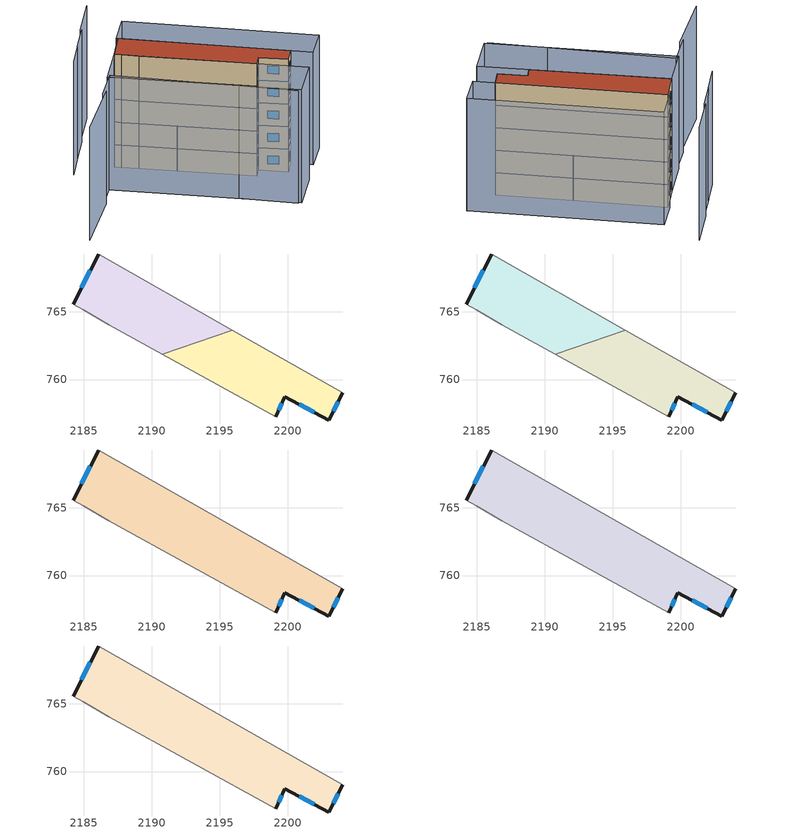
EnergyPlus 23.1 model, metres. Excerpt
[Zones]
a59ca468382bb8e0_F0_dwelling_0
 floor ground (EU_floor_Construction): 2195.94,763.64 2190.77,761.88 2186.81,764.05 2184.93,765.14 2184.2,765.56 2186.07,769.25 z0
 wall outside (EU_wall_Construction): 2186.07,769.25 2184.2,765.56 z0:3
 wall adiabatic (EU_wall_Construction): 2184.2,765.56 2184.93,765.14 2186.81,764.05 2190.77,761.88 / 2195.94,763.64 2186.07,769.25 z0:3
 wall to a59ca468382bb8e0_F0_dwelling_1 (EU_wall_Construction): 2190.77,761.88 2195.94,763.64 z0:3
 window (EU_Window_Construction): 2185.46,768.05 2184.81,766.76 z0.98:2.02
a59ca468382bb8e0_F0_dwelling_1
 floor ground (EU_floor_Construction): 2204.07,759.02 2203.02,757.02 2199.8,758.72 2199.14,757.27 2190.77,761.88 2195.94,763.64 z0
 wall outside (EU_wall_Construction): 2199.14,757.27 2199.8,758.72 2203.02,757.02 2204.07,759.02 z0:3
 wall adiabatic (EU_wall_Construction): 2204.07,759.02 2195.94,763.64 / 2190.77,761.88 2199.14,757.27 z0:3
 window (EU_Window_Construction): 2203.36,757.67 2203.73,758.37 / 2200.85,758.17 2201.98,757.57 / 2199.36,757.74 2199.59,758.25 z0.98:2.02
a59ca468382bb8e0_F1_dwelling_0
 floor to a59ca468382bb8e0_F0_dwelling_0 (EU_floor_Construction): 2195.94,763.64 2190.77,761.88 2186.81,764.05 2184.93,765.14 2184.2,765.56 2186.07,769.25 z3
 wall outside (EU_wall_Construction): 2186.07,769.25 2184.2,765.56 z3:6
 wall adiabatic (EU_wall_Construction): 2184.2,765.56 2184.93,765.14 2186.81,764.05 2190.77,761.88 / 2195.94,763.64 2186.07,769.25 z3:6
 wall to a59ca468382bb8e0_F1_dwelling_1 (EU_wall_Construction): 2190.77,761.88 2195.94,763.64 z3:6
 window (EU_Window_Construction): 2185.46,768.05 2184.81,766.76 z3.98:5.02
a59ca468382bb8e0_F1_dwelling_1
 floor to a59ca468382bb8e0_F0_dwelling_1 (EU_floor_Construction): 2204.07,759.02 2203.02,757.02 2199.8,758.72 2199.14,757.27 2190.77,761.88 2195.94,763.64 z3
 wall outside (EU_wall_Construction): 2199.14,757.27 2199.8,758.72 2203.02,757.02 2204.07,759.02 z3:6
 wall adiabatic (EU_wall_Construction): 2204.07,759.02 2195.94,763.64 / 2190.77,761.88 2199.14,757.27 z3:6
 window (EU_Window_Construction): 2203.36,757.67 2203.73,758.37 / 2200.85,758.17 2201.98,757.57 / 2199.36,757.74 2199.59,758.25 z3.98:5.02
a59ca468382bb8e0_F2_dwelling_0
 floor to a59ca468382bb8e0_F1_dwelling_0 (EU_floor_Construction): 2195.94,763.64 2190.77,761.88 2186.81,764.05 2184.93,765.14 2184.2,765.56 2186.07,769.25 z6
 floor to a59ca468382bb8e0_F1_dwelling_1 (EU_floor_Construction): 2204.07,759.02 2203.02,757.02 2199.8,758.72 2199.14,757.27 2190.77,761.88 2195.94,763.64 z6
 wall outside (EU_wall_Construction): 2186.07,769.25 2184.2,765.56 / 2199.14,757.27 2199.8,758.72 2203.02,757.02 2204.07,759.02 z6:9
 wall adiabatic (EU_wall_Construction): 2184.2,765.56 2184.93,765.14 2186.81,764.05 2199.14,757.27 / 2204.07,759.02 2186.07,769.25 z6:9
 window (EU_Window_Construction): 2185.46,768.05 2184.81,766.76 / 2203.36,757.67 2203.73,758.37 / 2200.85,758.17 2201.98,757.57 / 2199.36,757.74 2199.59,758.25 z6.98:8.02
a59ca468382bb8e0_F3_dwelling_0
 floor to a59ca468382bb8e0_F2_dwelling_0 (EU_floor_Construction): 2204.07,759.02 2203.02,757.02 2199.8,758.72 2199.14,757.27 2186.81,764.05 2184.93,765.14 2184.2,765.56 2186.07,769.25 z9
 wall outside (EU_wall_Construction): 2186.07,769.25 2184.2,765.56 / 2199.14,757.27 2199.8,758.72 2203.02,757.02 2204.07,759.02 z9:12
 wall adiabatic (EU_wall_Construction): 2184.2,765.56 2184.93,765.14 2186.81,764.05 2199.14,757.27 / 2204.07,759.02 2186.07,769.25 z9:12
 window (EU_Window_Construction): 2185.46,768.05 2184.81,766.76 / 2203.36,757.67 2203.73,758.37 / 2200.85,758.17 2201.98,757.57 / 2199.36,757.74 2199.59,758.25 z9.98:11.02
a59ca468382bb8e0_F4_dwelling_0
 floor to a59ca468382bb8e0_F3_dwelling_0 (EU_floor_Construction): 2204.07,759.02 2203.02,757.02 2199.8,758.72 2199.14,757.27 2186.81,764.05 2184.93,765.14 2184.2,765.56 2186.07,769.25 z12
 wall outside (EU_wall_Construction): 2186.07,769.25 2184.2,765.56 / 2199.14,757.27 2199.8,758.72 2203.02,757.02 2204.07,759.02 z12:15
 wall adiabatic (EU_wall_Construction): 2184.2,765.56 2184.93,765.14 2186.81,764.05 2199.14,757.27 / 2204.07,759.02 2186.07,769.25 z12:15
 window (EU_Window_Construction): 2185.46,768.05 2184.81,766.76 / 2203.36,757.67 2203.73,758.37 / 2200.85,758.17 2201.98,757.57 / 2199.36,757.74 2199.59,758.25 z12.98:14.02
 roof outside (EU_roof_Construction): 2203.02,757.02 2204.07,759.02 2186.07,769.25 2184.2,765.56 2184.93,765.14 2186.81,764.05 2199.14,757.27 2199.8,758.72 z15
shading: 2174.81,749.01 2179.95,757.01 / 2179.29,756.56 2181.77,760.71 / 2181.77,760.71 2201.24,749.07 / 2180.98,769.32 2179.03,765.46 / 2182.88,772.88 2180.84,769.03 / 2185.61,778.39 2182.73,772.96 / 2184.2,765.56 2204.57,754.26 / 2204.57,754.26 2201.7,749.09 / 2201.7,749.09 2181.33,760.39 / 2181.33,760.39 2184.2,765.56 / 2206.42,757.69 2185.89,769.36 / 2185.89,769.36 2188.1,773.25 / 2188.1,773.25 2208.64,761.58 / 2208.64,761.58 2206.42,757.69 z0:15
[Building]
EU S2 Campaign: North Axis=0; Terrain=City; Solar Distribution=FullExterior
[Site:Location]
Bologna: Latitude=44.5; Longitude=11.25; Time Zone=1; Elevation=37
[SizingPeriod:WeatherFileDays]
AnnualSizingPeriod: Begin Month=1; Begin Day of Month=1; End Month=12; End Day of Month=31; Day of Week for Start Day=Monday; Use Weather File Daylight Saving Period=No; Use Weather File Rain and Snow Indicators=No
[MATERIAL]
EU_InternalMass_Material: Roughness=MediumRough; Thickness=0.1; Conductivity=1; Density=1800; Specific Heat=900; Thermal Absorptance=0.9; Solar Absorptance=0.7; Visible Absorptance=0.7
[MATERIAL:NOMASS] Roughness=MediumRough; Thermal Absorptance=0.9; Solar Absorptance=0.7; Visible Absorptance=0.7
Name | Thermal Resistance
EU_wall_NoMass | 0.905828
EU_roof_NoMass | 0.37593
EU_floor_NoMass | 0.67114
[WINDOWMATERIAL:SIMPLEGLAZINGSYSTEM]
EU_Window_SimpleGlazing: UFactor=4.52486; Solar Heat Gain Coefficient=0.85; Visible Transmittance=0.85
[CONSTRUCTION]
EU_wall_Construction: EU_wall_NoMass
EU_roof_Construction: EU_roof_NoMass
EU_floor_Construction: EU_floor_NoMass
EU_Window_Construction: EU_Window_SimpleGlazing
EU_InternalMass_Construction: EU_InternalMass_Material
[ZONE] Type=1; Multiplier=1; Ceiling Height=autocalculate; Floor Area=autocalculate; Part of Total Floor Area=Yes
Name | Volume
a59ca468382bb8e0_F0_dwelling_0 | 116.78
a59ca468382bb8e0_F1_dwelling_0 | 116.779
a59ca468382bb8e0_F2_dwelling_0 | 233.555
a59ca468382bb8e0_F3_dwelling_0; a59ca468382bb8e0_F4_dwelling_0 | 233.57
a59ca468382bb8e0_F0_dwelling_1; a59ca468382bb8e0_F1_dwelling_1 | 116.776
[INTERNALMASS] Construction=EU_InternalMass_Construction
Name | Zone or ZoneList | Surface Area
a59ca468382bb8e0_F0_dwelling_0_EU_InternalMass | a59ca468382bb8e0_F0_dwelling_0 | 38.9273
a59ca468382bb8e0_F0_dwelling_1_EU_InternalMass | a59ca468382bb8e0_F0_dwelling_1 | 38.9282
a59ca468382bb8e0_F1_dwelling_0_EU_InternalMass | a59ca468382bb8e0_F1_dwelling_0 | 38.9273
a59ca468382bb8e0_F1_dwelling_1_EU_InternalMass | a59ca468382bb8e0_F1_dwelling_1 | 38.9282
a59ca468382bb8e0_F2_dwelling_0_EU_InternalMass | a59ca468382bb8e0_F2_dwelling_0 | 77.8564
a59ca468382bb8e0_F3_dwelling_0_EU_InternalMass | a59ca468382bb8e0_F3_dwelling_0 | 77.8564
a59ca468382bb8e0_F4_dwelling_0_EU_InternalMass | a59ca468382bb8e0_F4_dwelling_0 | 77.8564
[OTHEREQUIPMENT] Fuel Type=Electricity; Design Level Calculation Method=Watts/Area; Power per Zone Floor Area=1; Fraction Latent=0; Fraction Radiant=0; Fraction Lost=0; Carbon Dioxide Generation Rate=0; EndUse Subcategory=EU_Step8_InternalGains
Name | Zone or ZoneList or Space or SpaceList | Schedule
EU_Step8_InternalGain_a59ca468382bb8e0_F0_dwelling_0_f000 | a59ca468382bb8e0_F0_dwelling_0 | EU_Step8_GainSchedule_a59ca468382bb8e0_F0_dwelling_0_f000
EU_Step8_InternalGain_a59ca468382bb8e0_F0_dwelling_1_f000 | a59ca468382bb8e0_F0_dwelling_1 | EU_Step8_GainSchedule_a59ca468382bb8e0_F0_dwelling_1_f000
EU_Step8_InternalGain_a59ca468382bb8e0_F1_dwelling_0_f000 | a59ca468382bb8e0_F1_dwelling_0 | EU_Step8_GainSchedule_a59ca468382bb8e0_F1_dwelling_0_f000
EU_Step8_InternalGain_a59ca468382bb8e0_F1_dwelling_1_f000 | a59ca468382bb8e0_F1_dwelling_1 | EU_Step8_GainSchedule_a59ca468382bb8e0_F1_dwelling_1_f000
EU_Step8_InternalGain_a59ca468382bb8e0_F2_dwelling_0_f000 | a59ca468382bb8e0_F2_dwelling_0 | EU_Step8_GainSchedule_a59ca468382bb8e0_F2_dwelling_0_f000
EU_Step8_InternalGain_a59ca468382bb8e0_F3_dwelling_0_f000 | a59ca468382bb8e0_F3_dwelling_0 | EU_Step8_GainSchedule_a59ca468382bb8e0_F3_dwelling_0_f000
EU_Step8_InternalGain_a59ca468382bb8e0_F4_dwelling_0_f000 | a59ca468382bb8e0_F4_dwelling_0 | EU_Step8_GainSchedule_a59ca468382bb8e0_F4_dwelling_0_f000
[ZONEVENTILATION:DESIGNFLOWRATE] Schedule=EU_AlwaysOn; Design Flow Rate Calculation Method=AirChanges/Hour; Air Changes per Hour=0.73129; Ventilation Type=Natural; Fan Pressure Rise=0; Fan Total Efficiency=1; Constant Term Coefficient=1; Temperature Term Coefficient=0; Velocity Term Coefficient=0; Velocity Squared Term Coefficient=0; Minimum Indoor Temperature=-100; Maximum Indoor Temperature=100; Delta Temperature=-100; Minimum Outdoor Temperature=-100; Maximum Outdoor Temperature=100; Maximum Wind Speed=40
Name | Zone or ZoneList or Space or SpaceList
EU_ConstantAir_a59ca468382bb8e0_F0_dwelling_0 | a59ca468382bb8e0_F0_dwelling_0
EU_ConstantAir_a59ca468382bb8e0_F0_dwelling_1 | a59ca468382bb8e0_F0_dwelling_1
EU_ConstantAir_a59ca468382bb8e0_F1_dwelling_0 | a59ca468382bb8e0_F1_dwelling_0
EU_ConstantAir_a59ca468382bb8e0_F1_dwelling_1 | a59ca468382bb8e0_F1_dwelling_1
EU_ConstantAir_a59ca468382bb8e0_F2_dwelling_0 | a59ca468382bb8e0_F2_dwelling_0
EU_ConstantAir_a59ca468382bb8e0_F3_dwelling_0 | a59ca468382bb8e0_F3_dwelling_0
EU_ConstantAir_a59ca468382bb8e0_F4_dwelling_0 | a59ca468382bb8e0_F4_dwelling_0
[HVACTEMPLATE:THERMOSTAT] Constant Heating Setpoint=20; Constant Cooling Setpoint=50
EU_HeatOnly_a59ca468382bb8e0_F0_dwelling_0; EU_HeatOnly_a59ca468382bb8e0_F0_dwelling_1; EU_HeatOnly_a59ca468382bb8e0_F1_dwelling_0; EU_HeatOnly_a59ca468382bb8e0_F1_dwelling_1; EU_HeatOnly_a59ca468382bb8e0_F2_dwelling_0; EU_HeatOnly_a59ca468382bb8e0_F3_dwelling_0; EU_HeatOnly_a59ca468382bb8e0_F4_dwelling_0
[HVACTEMPLATE:ZONE:IDEALLOADSAIRSYSTEM] System Availability Schedule=EU_AlwaysOn; Maximum Heating Supply Air Temperature=50; Minimum Cooling Supply Air Temperature=13; Maximum Heating Supply Air Humidity Ratio=0.0156; Minimum Cooling Supply Air Humidity Ratio=0.0077; Heating Limit=NoLimit; Cooling Limit=NoLimit; Heating Availability Schedule=EU_AlwaysOn; Cooling Availability Schedule=EU_CoolingOff; Dehumidification Control Type=ConstantSensibleHeatRatio; Cooling Sensible Heat Ratio=0.7; Dehumidification Setpoint=60; Humidification Control Type=None; Humidification Setpoint=30; Outdoor Air Method=None; Outdoor Air Flow Rate per Person=0.00944; Outdoor Air Flow Rate per Zone Floor Area=0; Outdoor Air Flow Rate per Zone=0; Demand Controlled Ventilation Type=None; Outdoor Air Economizer Type=NoEconomizer; Heat Recovery Type=None; Sensible Heat Recovery Effectiveness=0.7; Latent Heat Recovery Effectiveness=0.65
Name | Template Thermostat
a59ca468382bb8e0_F0_dwelling_0 | EU_HeatOnly_a59ca468382bb8e0_F0_dwelling_0
a59ca468382bb8e0_F0_dwelling_1 | EU_HeatOnly_a59ca468382bb8e0_F0_dwelling_1
a59ca468382bb8e0_F1_dwelling_0 | EU_HeatOnly_a59ca468382bb8e0_F1_dwelling_0
a59ca468382bb8e0_F1_dwelling_1 | EU_HeatOnly_a59ca468382bb8e0_F1_dwelling_1
a59ca468382bb8e0_F2_dwelling_0 | EU_HeatOnly_a59ca468382bb8e0_F2_dwelling_0
a59ca468382bb8e0_F3_dwelling_0 | EU_HeatOnly_a59ca468382bb8e0_F3_dwelling_0
a59ca468382bb8e0_F4_dwelling_0 | EU_HeatOnly_a59ca468382bb8e0_F4_dwelling_0
[SIZING:ZONE] Zone Cooling Design Supply Air Temperature Input Method=SupplyAirTemperature; Zone Cooling Design Supply Air Temperature=13; Zone Heating Design Supply Air Temperature Input Method=SupplyAirTemperature; Zone Heating Design Supply Air Temperature=50; Zone Cooling Design Supply Air Humidity Ratio=0.008; Zone Heating Design Supply Air Humidity Ratio=0.008; Cooling Design Air Flow Method=DesignDay; Cooling Design Air Flow Rate=0; Cooling Minimum Air Flow per Zone Floor Area=0.000762; Cooling Minimum Air Flow=0; Cooling Minimum Air Flow Fraction=0.2; Heating Design Air Flow Method=DesignDay; Heating Design Air Flow Rate=0; Heating Maximum Air Flow per Zone Floor Area=0.002032; Heating Maximum Air Flow=0.141576; Heating Maximum Air Flow Fraction=0.3; Account for Dedicated Outdoor Air System=No; Dedicated Outdoor Air System Control Strategy=NeutralSupplyAir; Dedicated Outdoor Air Low Setpoint Temperature for Design=autosize; Dedicated Outdoor Air High Setpoint Temperature for Design=autosize; Zone Load Sizing Method=Sensible Load Only No Latent Load; Zone Latent Cooling Design Supply Air Humidity Ratio Input Method=HumidityRatioDifference; Zone Cooling Design Supply Air Humidity Ratio Difference=0.005; Zone Latent Heating Design Supply Air Humidity Ratio Input Method=HumidityRatioDifference; Zone Humidification Design Supply Air Humidity Ratio Difference=0.005
a59ca468382bb8e0_F0_dwelling_0; a59ca468382bb8e0_F0_dwelling_1; a59ca468382bb8e0_F1_dwelling_0; a59ca468382bb8e0_F1_dwelling_1; a59ca468382bb8e0_F2_dwelling_0; a59ca468382bb8e0_F3_dwelling_0; a59ca468382bb8e0_F4_dwelling_0
[SCHEDULE:CONSTANT]
Name | Hourly Value
EU_AlwaysOn | 1
EU_CoolingOff | 0
[SCHEDULE:FILE] Column Number=1; Rows to Skip at Top=0; Number of Hours of Data=8760; Column Separator=Comma; Interpolate to Timestep=No; Minutes per Item=60; Adjust Schedule for Daylight Savings=Yes
Name | File
EU_Step8_GainSchedule_a59ca468382bb8e0_F0_dwelling_0_f000 | ../../schedules/a59ca468382bb8e0/a59ca468382bb8e0_F0_dwelling_0_f000_gain.csv
EU_Step8_GainSchedule_a59ca468382bb8e0_F0_dwelling_1_f000 | ../../schedules/a59ca468382bb8e0/a59ca468382bb8e0_F0_dwelling_1_f000_gain.csv
EU_Step8_GainSchedule_a59ca468382bb8e0_F1_dwelling_0_f000 | ../../schedules/a59ca468382bb8e0/a59ca468382bb8e0_F1_dwelling_0_f000_gain.csv
EU_Step8_GainSchedule_a59ca468382bb8e0_F1_dwelling_1_f000 | ../../schedules/a59ca468382bb8e0/a59ca468382bb8e0_F1_dwelling_1_f000_gain.csv
EU_Step8_GainSchedule_a59ca468382bb8e0_F2_dwelling_0_f000 | ../../schedules/a59ca468382bb8e0/a59ca468382bb8e0_F2_dwelling_0_f000_gain.csv
EU_Step8_GainSchedule_a59ca468382bb8e0_F3_dwelling_0_f000 | ../../schedules/a59ca468382bb8e0/a59ca468382bb8e0_F3_dwelling_0_f000_gain.csv
EU_Step8_GainSchedule_a59ca468382bb8e0_F4_dwelling_0_f000 | ../../schedules/a59ca468382bb8e0/a59ca468382bb8e0_F4_dwelling_0_f000_gain.csv
